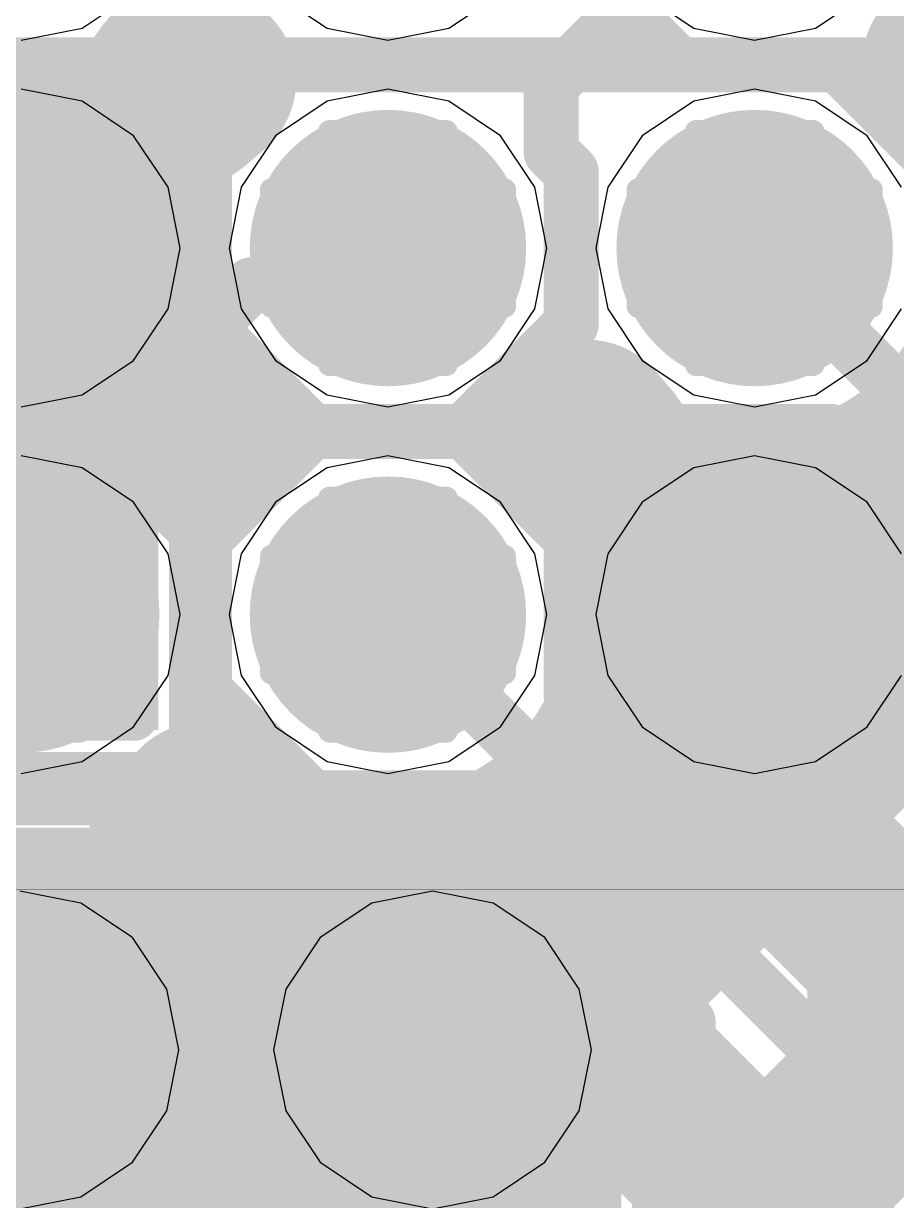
# Model space of a CAD drawing. Header units: millimetres. Extents: x 13 to 259, y -2 to 326.
# Drawn here: x 114.208 to 116.112, y 96.322 to 98.89 of the extents above; entities that cross this region are included whole.
import ezdxf

# ---------------------------------------------------------------- set-up
doc = ezdxf.new("R2010")
doc.units = ezdxf.units.MM
for name, color, linetype in [('BottomLayer', 5, 'Continuous'), ('BottomPaste', 16, 'Continuous'), ('BottomSolder', 6, 'Continuous'), ('ConnectLayer', 7, 'Continuous'), ('DrillDrawing', 1, 'Continuous'), ('Mechanical14', 56, 'Continuous'), ('Mechanical16', 56, 'Continuous'), ('MidLayer1', 16, 'Continuous'), ('MidLayer2', 76, 'Continuous'), ('MidLayer3', 90, 'Continuous'), ('MidLayer4', 156, 'Continuous'), ('MidLayer5', 130, 'Continuous'), ('MidLayer6', 216, 'Continuous'), ('MultiLayer', 9, 'Continuous'), ('TopLayer', 1, 'Continuous'), ('TopOverlay', 2, 'Continuous'), ('TopPaste', 8, 'Continuous'), ('TopSolder', 216, 'Continuous')]:
    doc.layers.add(name, color=color, linetype=linetype)

# ---------------------------------------------------------------- blocks, each defined once
blk = doc.blocks.new('CAPC0603X33N_B_8')
at = {"layer": 'BottomLayer'}
for points in [[(-0.575, -0.2), (-0.125, -0.2), (-0.575, 0.2), (-0.125, 0.2)], [(0.125, -0.2), (0.575, -0.2), (0.125, 0.2), (0.575, 0.2)]]:
    blk.add_solid(points, dxfattribs=at)
at = {"layer": 'BottomPaste'}
for points in [[(-0.575, -0.2), (-0.125, -0.2), (-0.575, 0.2), (-0.125, 0.2)], [(0.125, -0.2), (0.575, -0.2), (0.125, 0.2), (0.575, 0.2)]]:
    blk.add_solid(points, dxfattribs=at)
at = {"layer": 'BottomSolder'}
for points in [[(-0.6766, -0.3016), (-0.0234, -0.3016), (-0.6766, 0.3016), (-0.0234, 0.3016)], [(0.0234, -0.3016), (0.6766, -0.3016), (0.0234, 0.3016), (0.6766, 0.3016)]]:
    blk.add_solid(points, dxfattribs=at)
at = {"layer": 'Mechanical14', "const_width": 0.1}
for points in [[(-0.65, -0.25), (-0.65, 0.25)], [(0.65, 0.25), (-0.65, 0.25)], [(0.65, -0.25), (0.65, 0.25)], [(0.65, -0.25), (-0.65, -0.25)]]:
    blk.add_lwpolyline(points, dxfattribs=at)
at = {"layer": 'Mechanical14', "const_width": 0.05}
for points in [[(-0.675, 0.25, 1), (-0.625, 0.25, 1)], [(-0.675, 0.25, 1), (-0.625, 0.25, 1)], [(0.625, 0.25, 1), (0.675, 0.25, 1)], [(0.625, 0.25, 1), (0.675, 0.25, 1)], [(-0.675, -0.25, 1), (-0.625, -0.25, 1)], [(-0.675, -0.25, 1), (-0.625, -0.25, 1)], [(0.625, -0.25, 1), (0.675, -0.25, 1)], [(0.625, -0.25, 1), (0.675, -0.25, 1)]]:
    blk.add_lwpolyline(points, format="xyb", close=True, dxfattribs=at)
at = {"layer": 'Mechanical16', "const_width": 0.05}
for points in [[(-0.75, -0.35), (-0.75, 0.35)], [(0.75, 0.35), (-0.75, 0.35)], [(0.75, -0.35), (0.75, 0.35)], [(0, -0.3), (0, 0.3)], [(0.3, 0), (-0.3, 0)], [(0.75, -0.35), (-0.75, -0.35)]]:
    blk.add_lwpolyline(points, dxfattribs=at)
at = {"layer": 'Mechanical16', "const_width": 0.025}
for points in [[(-0.7625, 0.35, 1), (-0.7375, 0.35, 1)], [(-0.7625, 0.35, 1), (-0.7375, 0.35, 1)], [(0.7375, 0.35, 1), (0.7625, 0.35, 1)], [(0.7375, 0.35, 1), (0.7625, 0.35, 1)], [(-0.0125, 0.3, 1), (0.0125, 0.3, 1)], [(-0.3125, 0, 1), (-0.2875, 0, 1)], [(0.2875, 0, 1), (0.3125, 0, 1)], [(-0.0125, -0.3, 1), (0.0125, -0.3, 1)], [(-0.7625, -0.35, 1), (-0.7375, -0.35, 1)], [(-0.7625, -0.35, 1), (-0.7375, -0.35, 1)], [(0.7375, -0.35, 1), (0.7625, -0.35, 1)], [(0.7375, -0.35, 1), (0.7625, -0.35, 1)]]:
    blk.add_lwpolyline(points, format="xyb", close=True, dxfattribs=at)
blk = doc.blocks.new('INDC1608X75N_B_88')
at = {"layer": 'Mechanical16', "const_width": 0.05}
for points in [[(1.5, 0.75), (1.5, -0.75)], [(-1.5, -0.75), (1.5, -0.75)]]:
    blk.add_lwpolyline(points, dxfattribs=at)
at = {"layer": 'Mechanical16', "const_width": 0.025}
blk.add_lwpolyline([(1.4875, -0.75, 1), (1.5125, -0.75, 1)], format="xyb", close=True, dxfattribs=at)
blk.add_lwpolyline([(1.4875, -0.75, 1), (1.5125, -0.75, 1)], format="xyb", close=True, dxfattribs=at)
blk = doc.blocks.new('CAPC1005X55N_B_91')
at = {"layer": 'BottomLayer'}
for points in [[(-0.76, -0.31), (-0.14, -0.31), (-0.76, 0.31), (-0.14, 0.31)], [(0.14, -0.31), (0.76, -0.31), (0.14, 0.31), (0.76, 0.31)]]:
    blk.add_solid(points, dxfattribs=at)
at = {"layer": 'BottomPaste'}
for points in [[(-0.76, -0.31), (-0.14, -0.31), (-0.76, 0.31), (-0.14, 0.31)], [(0.14, -0.31), (0.76, -0.31), (0.14, 0.31), (0.76, 0.31)]]:
    blk.add_solid(points, dxfattribs=at)
at = {"layer": 'BottomSolder'}
for points in [[(-0.8616, -0.4116), (-0.0384, -0.4116), (-0.8616, 0.4116), (-0.0384, 0.4116)], [(0.0384, -0.4116), (0.8616, -0.4116), (0.0384, 0.4116), (0.8616, 0.4116)]]:
    blk.add_solid(points, dxfattribs=at)
at = {"layer": 'Mechanical14', "const_width": 0.1}
for points in [[(0.5251, 0.2749), (-0.5249, 0.2749)], [(-0.5249, 0.2749), (-0.5249, -0.2751)], [(0.5251, 0.2749), (0.5251, -0.2751)], [(0.5251, -0.2751), (-0.5249, -0.2751)]]:
    blk.add_lwpolyline(points, dxfattribs=at)
at = {"layer": 'Mechanical14', "const_width": 0.05}
for points in [[(-0.5499, 0.2749, 1), (-0.5, 0.2749, 1)], [(-0.5499, 0.2749, 1), (-0.5, 0.2749, 1)], [(0.5001, 0.2749, 1), (0.55, 0.2749, 1)], [(0.5001, 0.2749, 1), (0.55, 0.2749, 1)], [(-0.5499, -0.2751, 1), (-0.5, -0.2751, 1)], [(-0.5499, -0.2751, 1), (-0.5, -0.2751, 1)], [(0.5001, -0.2751, 1), (0.55, -0.2751, 1)], [(0.5001, -0.2751, 1), (0.55, -0.2751, 1)]]:
    blk.add_lwpolyline(points, format="xyb", close=True, dxfattribs=at)
at = {"layer": 'Mechanical16', "const_width": 0.05}
for points in [[(0, 0.5), (0, -0.5)], [(0.91, 0.46), (-0.91, 0.46)], [(-0.91, 0.46), (-0.91, -0.46)], [(0.91, 0.46), (0.91, -0.46)], [(0.5, 0), (-0.5, 0)], [(0.91, -0.46), (-0.91, -0.46)]]:
    blk.add_lwpolyline(points, dxfattribs=at)
at = {"layer": 'Mechanical16', "const_width": 0.025}
for points in [[(-0.0125, 0.5, 1), (0.0125, 0.5, 1)], [(-0.9225, 0.46, 1), (-0.8975, 0.46, 1)], [(-0.9225, 0.46, 1), (-0.8975, 0.46, 1)], [(0.8975, 0.46, 1), (0.9225, 0.46, 1)], [(0.8975, 0.46, 1), (0.9225, 0.46, 1)], [(-0.5125, 0, 1), (-0.4875, 0, 1)], [(0.4875, 0, 1), (0.5125, 0, 1)], [(-0.9225, -0.46, 1), (-0.8975, -0.46, 1)], [(-0.9225, -0.46, 1), (-0.8975, -0.46, 1)], [(0.8975, -0.46, 1), (0.9225, -0.46, 1)], [(0.8975, -0.46, 1), (0.9225, -0.46, 1)], [(-0.0125, -0.5, 1), (0.0125, -0.5, 1)]]:
    blk.add_lwpolyline(points, format="xyb", close=True, dxfattribs=at)
blk = doc.blocks.new('BGA144C80P12X12_1000X1000X170_150')
at = {"layer": 'Mechanical14', "const_width": 0.1}
blk.add_lwpolyline([(5, -5), (5, 5)], dxfattribs=at)
at = {"layer": 'TopLayer', "const_width": 0.2}
for points in [[(3.5, 2, 1), (3.7, 2, 1)], [(4.3, 2, 1), (4.5, 2, 1)], [(3.5, 1.2, 1), (3.7, 1.2, 1)], [(4.3, 1.2, 1), (4.5, 1.2, 1)], [(3.5, 0.4, 1), (3.7, 0.4, 1)], [(4.3, 0.4, 1), (4.5, 0.4, 1)]]:
    blk.add_lwpolyline(points, format="xyb", close=True, dxfattribs=at)
at = {"layer": 'TopOverlay'}
for const_width in [0.2, 0.001]:
    blk.add_lwpolyline([(5, -5), (5, 5)], dxfattribs=dict(at, const_width=const_width))
at = {"layer": 'TopPaste', "const_width": 0.2}
for points in [[(3.5, 2, 1), (3.7, 2, 1)], [(4.3, 2, 1), (4.5, 2, 1)], [(3.5, 1.2, 1), (3.7, 1.2, 1)], [(4.3, 1.2, 1), (4.5, 1.2, 1)], [(3.5, 0.4, 1), (3.7, 0.4, 1)], [(4.3, 0.4, 1), (4.5, 0.4, 1)]]:
    blk.add_lwpolyline(points, format="xyb", close=True, dxfattribs=at)
at = {"layer": 'TopSolder', "const_width": 0.3016}
for points in [[(3.4492, 2, 1), (3.7508, 2, 1)], [(4.2492, 2, 1), (4.5508, 2, 1)], [(3.4492, 1.2, 1), (3.7508, 1.2, 1)], [(4.2492, 1.2, 1), (4.5508, 1.2, 1)], [(3.4492, 0.4, 1), (3.7508, 0.4, 1)], [(4.2492, 0.4, 1), (4.5508, 0.4, 1)]]:
    blk.add_lwpolyline(points, format="xyb", close=True, dxfattribs=at)

msp = doc.modelspace()

# ---------------------------------------------------------------- linework, layer by layer
at = {"layer": 'BottomLayer', "const_width": 0.25}
for points in [[(114.0778, 98.4, 1), (114.3278, 98.4, 1)], [(114.8778, 98.4, 1), (115.1278, 98.4, 1)], [(115.6778, 98.4, 1), (115.9278, 98.4, 1)], [(114.0778, 97.6, 1), (114.3278, 97.6, 1)], [(114.8778, 97.6, 1), (115.1278, 97.6, 1)], [(115.6778, 97.6, 1), (115.9278, 97.6, 1)], [(114.075, 96.65, 1), (114.325, 96.65, 1)], [(114.975, 96.65, 1), (115.225, 96.65, 1)]]:
    msp.add_lwpolyline(points, format="xyb", close=True, dxfattribs=at)
at = {"layer": 'ConnectLayer'}
for p, q in [((114.3355, 98.8797), (114.448, 98.9549)), ((114.3355, 98.8797), (114.448, 98.9549)), ((114.7577, 98.9549), (114.8702, 98.8797)), ((114.7577, 98.9549), (114.8702, 98.8797)), ((115.1355, 98.8797), (115.248, 98.9549)), ((115.1355, 98.8797), (115.248, 98.9549)), ((115.5577, 98.9549), (115.6702, 98.8797)), ((115.5577, 98.9549), (115.6702, 98.8797)), ((115.9355, 98.8797), (116.048, 98.9549)), ((115.9355, 98.8797), (116.048, 98.9549)), ((114.2028, 98.8534), (114.3355, 98.8797)), ((114.2028, 98.8534), (114.3355, 98.8797)), ((114.8702, 98.8797), (115.0028, 98.8534)), ((114.8702, 98.8797), (115.0028, 98.8534)), ((115.0028, 98.8534), (115.1355, 98.8797)), ((115.0028, 98.8534), (115.1355, 98.8797)), ((115.6702, 98.8797), (115.8028, 98.8534)), ((115.6702, 98.8797), (115.8028, 98.8534)), ((115.8028, 98.8534), (115.9355, 98.8797)), ((115.8028, 98.8534), (115.9355, 98.8797)), ((114.3355, 98.7203), (114.2028, 98.7467)), ((115.0028, 98.7467), (114.8702, 98.7203)), ((115.0028, 98.7467), (114.8702, 98.7203)), ((115.1355, 98.7203), (115.0028, 98.7467)), ((115.1355, 98.7203), (115.0028, 98.7467)), ((115.8028, 98.7467), (115.6702, 98.7203)), ((115.8028, 98.7467), (115.6702, 98.7203)), ((115.9355, 98.7203), (115.8028, 98.7467)), ((115.9355, 98.7203), (115.8028, 98.7467)), ((114.448, 98.6451), (114.3355, 98.7203)), ((114.8702, 98.7203), (114.7577, 98.6451)), ((114.8702, 98.7203), (114.7577, 98.6451)), ((115.248, 98.6451), (115.1355, 98.7203)), ((115.248, 98.6451), (115.1355, 98.7203)), ((115.6702, 98.7203), (115.5577, 98.6451)), ((115.6702, 98.7203), (115.5577, 98.6451)), ((116.048, 98.6451), (115.9355, 98.7203)), ((116.048, 98.6451), (115.9355, 98.7203)), ((114.5231, 98.5327), (114.448, 98.6451)), ((114.7577, 98.6451), (114.6826, 98.5327)), ((114.7577, 98.6451), (114.6826, 98.5327)), ((115.3231, 98.5327), (115.248, 98.6451)), ((115.3231, 98.5327), (115.248, 98.6451)), ((115.5577, 98.6451), (115.4826, 98.5327)), ((115.5577, 98.6451), (115.4826, 98.5327)), ((116.1231, 98.5327), (116.048, 98.6451)), ((116.1231, 98.5327), (116.048, 98.6451)), ((114.5495, 98.4), (114.5231, 98.5327)), ((114.6826, 98.5327), (114.6562, 98.4)), ((114.6826, 98.5327), (114.6562, 98.4)), ((115.3495, 98.4), (115.3231, 98.5327)), ((115.3495, 98.4), (115.3231, 98.5327)), ((115.4826, 98.5327), (115.4562, 98.4)), ((115.4826, 98.5327), (115.4562, 98.4)), ((114.5231, 98.2673), (114.5495, 98.4)), ((114.6562, 98.4), (114.6826, 98.2673)), ((114.6562, 98.4), (114.6826, 98.2673)), ((115.3231, 98.2673), (115.3495, 98.4)), ((115.3231, 98.2673), (115.3495, 98.4)), ((115.4562, 98.4), (115.4826, 98.2673)), ((115.4562, 98.4), (115.4826, 98.2673)), ((114.448, 98.1549), (114.5231, 98.2673)), ((114.6826, 98.2673), (114.7577, 98.1549)), ((114.6826, 98.2673), (114.7577, 98.1549)), ((115.248, 98.1549), (115.3231, 98.2673)), ((115.248, 98.1549), (115.3231, 98.2673)), ((115.4826, 98.2673), (115.5577, 98.1549)), ((115.4826, 98.2673), (115.5577, 98.1549)), ((116.048, 98.1549), (116.1231, 98.2673)), ((116.048, 98.1549), (116.1231, 98.2673)), ((114.3355, 98.0797), (114.448, 98.1549)), ((114.7577, 98.1549), (114.8702, 98.0797)), ((114.7577, 98.1549), (114.8702, 98.0797)), ((115.1355, 98.0797), (115.248, 98.1549)), ((115.1355, 98.0797), (115.248, 98.1549)), ((115.5577, 98.1549), (115.6702, 98.0797)), ((115.5577, 98.1549), (115.6702, 98.0797)), ((115.9355, 98.0797), (116.048, 98.1549)), ((115.9355, 98.0797), (116.048, 98.1549)), ((114.2028, 98.0534), (114.3355, 98.0797)), ((114.8702, 98.0797), (115.0028, 98.0534)), ((114.8702, 98.0797), (115.0028, 98.0534)), ((115.0028, 98.0534), (115.1355, 98.0797)), ((115.0028, 98.0534), (115.1355, 98.0797)), ((115.6702, 98.0797), (115.8028, 98.0534)), ((115.6702, 98.0797), (115.8028, 98.0534)), ((115.8028, 98.0534), (115.9355, 98.0797)), ((115.8028, 98.0534), (115.9355, 98.0797)), ((114.3355, 97.9203), (114.2028, 97.9467)), ((115.0028, 97.9467), (114.8702, 97.9203)), ((115.0028, 97.9467), (114.8702, 97.9203)), ((115.1355, 97.9203), (115.0028, 97.9467)), ((115.1355, 97.9203), (115.0028, 97.9467)), ((115.8028, 97.9467), (115.6702, 97.9203)), ((115.9355, 97.9203), (115.8028, 97.9467)), ((114.448, 97.8451), (114.3355, 97.9203)), ((114.8702, 97.9203), (114.7577, 97.8451)), ((114.8702, 97.9203), (114.7577, 97.8451)), ((115.248, 97.8451), (115.1355, 97.9203)), ((115.248, 97.8451), (115.1355, 97.9203)), ((115.6702, 97.9203), (115.5577, 97.8451)), ((116.048, 97.8451), (115.9355, 97.9203)), ((114.5231, 97.7327), (114.448, 97.8451)), ((114.7577, 97.8451), (114.6826, 97.7327)), ((114.7577, 97.8451), (114.6826, 97.7327)), ((115.3231, 97.7327), (115.248, 97.8451)), ((115.3231, 97.7327), (115.248, 97.8451)), ((115.5577, 97.8451), (115.4826, 97.7327)), ((116.1231, 97.7327), (116.048, 97.8451)), ((114.5495, 97.6), (114.5231, 97.7327)), ((114.6826, 97.7327), (114.6562, 97.6)), ((114.6826, 97.7327), (114.6562, 97.6)), ((115.3495, 97.6), (115.3231, 97.7327)), ((115.3495, 97.6), (115.3231, 97.7327)), ((115.4826, 97.7327), (115.4562, 97.6)), ((114.5231, 97.4674), (114.5495, 97.6)), ((114.6562, 97.6), (114.6826, 97.4674)), ((114.6562, 97.6), (114.6826, 97.4674)), ((115.3231, 97.4674), (115.3495, 97.6)), ((115.3231, 97.4674), (115.3495, 97.6)), ((115.4562, 97.6), (115.4826, 97.4674)), ((114.448, 97.3549), (114.5231, 97.4674)), ((114.6826, 97.4674), (114.7577, 97.3549)), ((114.6826, 97.4674), (114.7577, 97.3549)), ((115.248, 97.3549), (115.3231, 97.4674)), ((115.248, 97.3549), (115.3231, 97.4674)), ((115.4826, 97.4674), (115.5577, 97.3549)), ((116.048, 97.3549), (116.1231, 97.4674)), ((114.3355, 97.2797), (114.448, 97.3549)), ((114.7577, 97.3549), (114.8702, 97.2797)), ((114.7577, 97.3549), (114.8702, 97.2797)), ((115.1355, 97.2797), (115.248, 97.3549)), ((115.1355, 97.2797), (115.248, 97.3549)), ((115.5577, 97.3549), (115.6702, 97.2797)), ((115.9355, 97.2797), (116.048, 97.3549)), ((114.2028, 97.2534), (114.3355, 97.2797)), ((114.8702, 97.2797), (115.0028, 97.2534)), ((114.8702, 97.2797), (115.0028, 97.2534)), ((115.0028, 97.2534), (115.1355, 97.2797)), ((115.0028, 97.2534), (115.1355, 97.2797)), ((115.6702, 97.2797), (115.8028, 97.2534)), ((115.8028, 97.2534), (115.9355, 97.2797)), ((114.3327, 96.9703), (114.2, 96.9967)), ((115.1, 96.9967), (114.9674, 96.9703)), ((115.2327, 96.9703), (115.1, 96.9967)), ((114.4452, 96.8951), (114.3327, 96.9703)), ((114.9674, 96.9703), (114.8549, 96.8951)), ((115.3452, 96.8951), (115.2327, 96.9703)), ((114.5203, 96.7827), (114.4452, 96.8951)), ((114.8549, 96.8951), (114.7798, 96.7827)), ((115.4203, 96.7827), (115.3452, 96.8951)), ((114.5467, 96.65), (114.5203, 96.7827)), ((114.7798, 96.7827), (114.7534, 96.65)), ((115.4467, 96.65), (115.4203, 96.7827)), ((114.5203, 96.5173), (114.5467, 96.65)), ((114.7534, 96.65), (114.7798, 96.5173)), ((115.4203, 96.5173), (115.4467, 96.65)), ((114.4452, 96.4049), (114.5203, 96.5173)), ((114.7798, 96.5173), (114.8549, 96.4049)), ((115.3452, 96.4049), (115.4203, 96.5173)), ((114.3327, 96.3297), (114.4452, 96.4049)), ((114.8549, 96.4049), (114.9674, 96.3297)), ((115.2327, 96.3297), (115.3452, 96.4049)), ((114.2, 96.3034), (114.3327, 96.3297)), ((114.9674, 96.3297), (115.1, 96.3034)), ((115.1, 96.3034), (115.2327, 96.3297))]:
    msp.add_line(p, q, dxfattribs=at)
at = {"layer": 'ConnectLayer', "const_width": 0.4}
for points in [[(116.3928, 99.2, -0.188433), (116.2365, 98.8)], [(116.3928, 99.2, -0.188433), (116.2365, 98.8)], [(114.4843, 98.6815, -0.061998), (114.5691, 98.8)], [(114.4843, 98.6815, -0.061998), (114.5691, 98.8)], [(116.2365, 98.8, -0.188433), (116.3928, 98.4)], [(116.2365, 98.8, -0.188433), (116.3928, 98.4)], [(114.6028, 98.7663, -0.061998), (114.4843, 98.6815)], [(114.6028, 98.7663, -0.061998), (114.4843, 98.6815)], [(114.4843, 98.6815, -0.253913), (113.9214, 98.6815)], [(114.4843, 98.6815, -0.253913), (113.9214, 98.6815)], [(114.4843, 98.1185, -0.253913), (114.4843, 98.6815)], [(114.4843, 98.1185, -0.253913), (114.4843, 98.6815)], [(116.3928, 98.4, -0.568622), (115.5214, 97.8815)], [(116.3928, 98.4, -0.568622), (115.5214, 97.8815)], [(113.9214, 98.1185, -0.253909), (114.4843, 98.1185)], [(113.9214, 98.1185, -0.253909), (114.4843, 98.1185)], [(114.5691, 98, -0.062), (114.4843, 98.1185)], [(114.4843, 98.1185, -0.062), (114.6028, 98.0337)], [(114.5691, 98, -0.062), (114.4843, 98.1185)], [(114.4843, 98.1185, -0.062), (114.6028, 98.0337)], [(115.4365, 98, -0.062), (115.5214, 97.8815)], [(115.4365, 98, -0.062), (115.5214, 97.8815)], [(115.5214, 97.8815, -0.062), (115.4028, 97.9663)], [(115.5214, 97.8815, -0.062), (115.4028, 97.9663)], [(115.5214, 97.8815, -0.124972), (115.5928, 97.6)], [(115.5214, 97.8815, -0.124972), (115.5928, 97.6)], [(115.5928, 97.6, -0.653666), (114.6028, 97.1663)], [(115.5928, 97.6, -0.653666), (114.6028, 97.1663)], [(115.5906, 97.5481, -0.067694), (115.6764, 97.4829)], [(115.5906, 97.5481, -0.06814), (115.6769, 97.4824)], [(114.5514, 97.124, -0.237543), (114.79, 96.65)], [(114.5514, 97.124, -0.237543), (114.79, 96.65)], [(114.7707, 96.8, -0.064356), (114.79, 96.65)], [(114.79, 96.65, -0.223564), (114.5761, 96.1954)], [(114.79, 96.65, -0.223564), (114.5761, 96.1954)], [(114.049, 96.0797, -0.145133), (113.7625, 96.2542)], [(114.049, 96.0797, -0.145133), (113.7625, 96.2542)], [(114.5761, 96.1954, -0.340281), (115.015, 95.625)], [(114.5761, 96.1954, -0.340281), (115.015, 95.625)]]:
    msp.add_lwpolyline(points, format="xyb", dxfattribs=at)
at = {"layer": 'ConnectLayer', "const_width": 0.2}
for points in [[(114.4691, 98.8, 1), (114.6691, 98.8, 1)], [(114.4691, 98.8, 1), (114.6691, 98.8, 1)], [(116.1365, 98.8, 1), (116.3365, 98.8, 1)], [(116.1365, 98.8, 1), (116.3365, 98.8, 1)], [(116.1365, 98.8, 1), (116.3365, 98.8, 1)], [(116.1365, 98.8, 1), (116.3365, 98.8, 1)], [(114.5028, 98.7663, 1), (114.7028, 98.7663, 1)], [(114.5028, 98.7663, 1), (114.7028, 98.7663, 1)], [(114.3843, 98.6815, 1), (114.5843, 98.6815, 1)], [(114.3843, 98.6815, 1), (114.5843, 98.6815, 1)], [(114.3843, 98.6815, 1), (114.5843, 98.6815, 1)], [(114.3843, 98.6815, 1), (114.5843, 98.6815, 1)], [(114.3843, 98.6815, 1), (114.5843, 98.6815, 1)], [(114.3843, 98.6815, 1), (114.5843, 98.6815, 1)], [(114.3843, 98.6815, 1), (114.5843, 98.6815, 1)], [(114.3843, 98.6815, 1), (114.5843, 98.6815, 1)], [(114.2513, 98.629, 1), (114.4513, 98.629, 1)], [(114.2513, 98.629, 1), (114.4513, 98.629, 1)], [(114.3318, 98.5484, 1), (114.5318, 98.5484, 1)], [(114.3318, 98.5484, 1), (114.5318, 98.5484, 1)], [(113.9372, 98.4, 1), (114.1372, 98.4, 1)], [(113.9372, 98.4, 1), (114.1372, 98.4, 1)], [(114.3128, 98.4, 1), (114.5128, 98.4, 1)], [(114.3128, 98.4, 1), (114.5128, 98.4, 1)], [(114.3215, 98.2995, 1), (114.5215, 98.2995, 1)], [(114.3215, 98.2995, 1), (114.5215, 98.2995, 1)], [(114.2034, 98.1814, 1), (114.4034, 98.1814, 1)], [(114.2034, 98.1814, 1), (114.4034, 98.1814, 1)], [(114.3843, 98.1185, 1), (114.5843, 98.1185, 1)], [(114.3843, 98.1185, 1), (114.5843, 98.1185, 1)], [(114.3843, 98.1185, 1), (114.5843, 98.1185, 1)], [(114.3843, 98.1185, 1), (114.5843, 98.1185, 1)], [(114.3843, 98.1185, 1), (114.5843, 98.1185, 1)], [(114.3843, 98.1185, 1), (114.5843, 98.1185, 1)], [(114.3843, 98.1185, 1), (114.5843, 98.1185, 1)], [(114.3843, 98.1185, 1), (114.5843, 98.1185, 1)], [(114.5028, 98.0337, 1), (114.7028, 98.0337, 1)], [(114.5028, 98.0337, 1), (114.7028, 98.0337, 1)], [(114.4691, 98, 1), (114.6691, 98, 1)], [(114.4691, 98, 1), (114.6691, 98, 1)], [(115.3365, 98, 1), (115.5365, 98, 1)], [(115.3365, 98, 1), (115.5365, 98, 1)], [(115.3028, 97.9663, 1), (115.5028, 97.9663, 1)], [(115.3028, 97.9663, 1), (115.5028, 97.9663, 1)], [(115.4214, 97.8815, 1), (115.6214, 97.8815, 1)], [(115.4214, 97.8815, 1), (115.6214, 97.8815, 1)], [(115.4214, 97.8815, 1), (115.6214, 97.8815, 1)], [(115.4214, 97.8815, 1), (115.6214, 97.8815, 1)], [(115.4214, 97.8815, 1), (115.6214, 97.8815, 1)], [(115.4214, 97.8815, 1), (115.6214, 97.8815, 1)], [(115.4214, 97.8815, 1), (115.6214, 97.8815, 1)], [(115.4214, 97.8815, 1), (115.6214, 97.8815, 1)], [(115.8887, 97.8401, 1), (116.0887, 97.8401, 1)], [(115.8887, 97.8401, 1), (116.0887, 97.8401, 1)], [(115.5494, 97.8303, 1), (115.7494, 97.8303, 1)], [(115.5494, 97.8303, 1), (115.7494, 97.8303, 1)], [(115.4725, 97.7535, 1), (115.6725, 97.7535, 1)], [(115.4725, 97.7535, 1), (115.6725, 97.7535, 1)], [(115.4928, 97.6, 1), (115.6928, 97.6, 1)], [(115.4928, 97.6, 1), (115.6928, 97.6, 1)], [(115.4928, 97.6, 1), (115.6928, 97.6, 1)], [(115.4928, 97.6, 1), (115.6928, 97.6, 1)], [(115.4928, 97.6, 1), (115.6928, 97.6, 1)], [(115.7028, 97.6, 1), (115.9028, 97.6, 1)], [(115.7028, 97.6, 1), (115.9028, 97.6, 1)], [(115.4906, 97.5481, 1), (115.6906, 97.5481, 1)], [(115.4906, 97.5481, 1), (115.6906, 97.5481, 1)], [(115.5764, 97.4829, 1), (115.7764, 97.4829, 1)], [(115.5769, 97.4824, 1), (115.7769, 97.4824, 1)], [(115.5769, 97.4824, 1), (115.7769, 97.4824, 1)], [(115.4636, 97.4166, 1), (115.6636, 97.4166, 1)], [(115.4636, 97.4166, 1), (115.6636, 97.4166, 1)], [(115.7028, 97.3872, 1), (115.9028, 97.3872, 1)], [(115.7041, 97.3551, 1), (115.9041, 97.3551, 1)], [(114.5028, 97.1663, 1), (114.7028, 97.1663, 1)], [(114.5028, 97.1663, 1), (114.7028, 97.1663, 1)], [(114.4514, 97.124, 1), (114.6514, 97.124, 1)], [(114.4514, 97.124, 1), (114.6514, 97.124, 1)], [(114.7494, 97.0303, 1), (114.9494, 97.0303, 1)], [(114.7494, 97.0303, 1), (114.9494, 97.0303, 1)], [(115.0116, 97.0201, 1), (115.2116, 97.0201, 1)], [(115.0116, 97.0201, 1), (115.2116, 97.0201, 1)], [(114.6295, 96.9104, 1), (114.8295, 96.9104, 1)], [(114.6295, 96.9104, 1), (114.8295, 96.9104, 1)], [(114.6707, 96.8, 1), (114.8707, 96.8, 1)], [(114.6707, 96.8, 1), (114.8707, 96.8, 1)], [(115.1278, 96.8, 1), (115.3278, 96.8, 1)], [(115.1278, 96.8, 1), (115.3278, 96.8, 1)], [(115.2477, 96.6801, 1), (115.4477, 96.6801, 1)], [(114.69, 96.65, 1), (114.89, 96.65, 1)], [(114.69, 96.65, 1), (114.89, 96.65, 1)], [(114.69, 96.65, 1), (114.89, 96.65, 1)], [(114.69, 96.65, 1), (114.89, 96.65, 1)], [(114.69, 96.65, 1), (114.89, 96.65, 1)], [(114.6879, 96.6, 1), (114.8879, 96.6, 1)], [(115.1676, 96.6, 1), (115.3676, 96.6, 1)], [(115.3279, 96.6, 1), (115.5279, 96.6, 1)], [(115.3279, 96.6, 1), (115.5279, 96.6, 1)], [(114.6732, 96.51, 1), (114.8732, 96.51, 1)], [(114.6732, 96.51, 1), (114.8732, 96.51, 1)], [(114.4761, 96.1954, 1), (114.6761, 96.1954, 1)], [(114.4761, 96.1954, 1), (114.6761, 96.1954, 1)], [(114.4761, 96.1954, 1), (114.6761, 96.1954, 1)], [(114.4761, 96.1954, 1), (114.6761, 96.1954, 1)]]:
    msp.add_lwpolyline(points, format="xyb", close=True, dxfattribs=at)
at = {"layer": 'ConnectLayer', "const_width": 0.4}
for points in [[(114.3513, 98.629), (114.4318, 98.5484)], [(114.3513, 98.629), (114.4318, 98.5484)], [(114.0372, 98.4), (114.4128, 98.4)], [(114.0372, 98.4), (114.4128, 98.4)], [(114.3034, 98.1814), (114.4215, 98.2995)], [(114.3034, 98.1814), (114.4215, 98.2995)], [(114.7707, 96.1031), (116.8532, 98.1856)], [(114.7707, 96.1031), (116.8532, 98.1856)], [(115.9887, 97.8401), (124.9994, 88.8294)], [(115.9887, 97.8401), (124.9994, 88.8294)], [(114.9972, 95.4811), (117.3306, 97.8145)], [(114.9972, 95.4811), (117.3306, 97.8145)], [(115.5725, 97.7535), (115.6494, 97.8303)], [(115.5725, 97.7535), (115.6494, 97.8303)], [(115.5928, 97.6), (115.8028, 97.6)], [(115.8028, 97.3872), (115.8028, 97.6)], [(115.6769, 97.4824), (115.8041, 97.3551)], [(115.5636, 97.4166), (117.1153, 95.8649)], [(115.5636, 97.4166), (117.1153, 95.8649)], [(114.7295, 96.9104), (114.8494, 97.0303)], [(114.7295, 96.9104), (114.8494, 97.0303)], [(115.1116, 97.0201), (116.5959, 95.5359)], [(115.1116, 97.0201), (116.5959, 95.5359)], [(114.7707, 96.8), (115.2278, 96.8)], [(115.2278, 96.8), (115.4279, 96.6)], [(115.2676, 96.6), (115.3477, 96.6801)], [(114.7879, 96.6), (115.4279, 96.6)], [(114.7732, 96.51), (135.1583, 76.1249)], [(114.7732, 96.51), (135.1583, 76.1249)]]:
    msp.add_lwpolyline(points, dxfattribs=at)
at = {"layer": 'DrillDrawing', "const_width": 0.0508}
for points in [[(114.0758, 98.654), (114.3298, 98.654)], [(114.3298, 98.527), (114.3298, 98.654)], [(114.8758, 98.527), (114.8758, 98.654)], [(114.8758, 98.654), (115.1298, 98.654)], [(115.1298, 98.527), (115.1298, 98.654)], [(115.6758, 98.527), (115.6758, 98.654)], [(115.6758, 98.654), (115.9298, 98.654)], [(115.9298, 98.527), (115.9298, 98.654)], [(114.3298, 98.527), (114.4568, 98.527)], [(114.4568, 98.273), (114.4568, 98.527)], [(114.7488, 98.273), (114.7488, 98.527)], [(114.7488, 98.527), (114.8758, 98.527)], [(115.1298, 98.527), (115.2568, 98.527)], [(115.2568, 98.273), (115.2568, 98.527)], [(115.5488, 98.273), (115.5488, 98.527)], [(115.5488, 98.527), (115.6758, 98.527)], [(115.9298, 98.527), (116.0568, 98.527)], [(116.0568, 98.273), (116.0568, 98.527)], [(114.3298, 98.273), (114.4568, 98.273)], [(114.3298, 98.146), (114.3298, 98.273)], [(114.7488, 98.273), (114.8758, 98.273)], [(114.8758, 98.146), (114.8758, 98.273)], [(115.1298, 98.273), (115.2568, 98.273)], [(115.1298, 98.146), (115.1298, 98.273)], [(115.5488, 98.273), (115.6758, 98.273)], [(115.6758, 98.146), (115.6758, 98.273)], [(115.9298, 98.273), (116.0568, 98.273)], [(115.9298, 98.146), (115.9298, 98.273)], [(114.0758, 98.146), (114.3298, 98.146)], [(114.8758, 98.146), (115.1298, 98.146)], [(115.6758, 98.146), (115.9298, 98.146)], [(114.0758, 97.854), (114.3298, 97.854)], [(114.3298, 97.727), (114.3298, 97.854)], [(114.8758, 97.727), (114.8758, 97.854)], [(114.8758, 97.854), (115.1298, 97.854)], [(115.1298, 97.727), (115.1298, 97.854)], [(115.6758, 97.727), (115.6758, 97.854)], [(115.6758, 97.854), (115.9298, 97.854)], [(115.9298, 97.727), (115.9298, 97.854)], [(114.3298, 97.727), (114.4568, 97.727)], [(114.4568, 97.473), (114.4568, 97.727)], [(114.7488, 97.473), (114.7488, 97.727)], [(114.7488, 97.727), (114.8758, 97.727)], [(115.1298, 97.727), (115.2568, 97.727)], [(115.2568, 97.473), (115.2568, 97.727)], [(115.5488, 97.473), (115.5488, 97.727)], [(115.5488, 97.727), (115.6758, 97.727)], [(115.9298, 97.727), (116.0568, 97.727)], [(116.0568, 97.473), (116.0568, 97.727)], [(114.3298, 97.473), (114.4568, 97.473)], [(114.3298, 97.346), (114.3298, 97.473)], [(114.7488, 97.473), (114.8758, 97.473)], [(114.8758, 97.346), (114.8758, 97.473)], [(115.1298, 97.473), (115.2568, 97.473)], [(115.1298, 97.346), (115.1298, 97.473)], [(115.5488, 97.473), (115.6758, 97.473)], [(115.6758, 97.346), (115.6758, 97.473)], [(115.9298, 97.473), (116.0568, 97.473)], [(115.9298, 97.346), (115.9298, 97.473)], [(114.0758, 97.346), (114.3298, 97.346)], [(114.8758, 97.346), (115.1298, 97.346)], [(115.6758, 97.346), (115.9298, 97.346)], [(114.073, 96.904), (114.327, 96.904)], [(114.327, 96.777), (114.327, 96.904)], [(114.973, 96.777), (114.973, 96.904)], [(114.973, 96.904), (115.227, 96.904)], [(115.227, 96.777), (115.227, 96.904)], [(114.327, 96.777), (114.454, 96.777)], [(114.454, 96.523), (114.454, 96.777)], [(114.846, 96.523), (114.846, 96.777)], [(114.846, 96.777), (114.973, 96.777)], [(115.227, 96.777), (115.354, 96.777)], [(115.354, 96.523), (115.354, 96.777)], [(114.327, 96.523), (114.454, 96.523)], [(114.327, 96.396), (114.327, 96.523)], [(114.846, 96.523), (114.973, 96.523)], [(114.973, 96.396), (114.973, 96.523)], [(115.227, 96.523), (115.354, 96.523)], [(115.227, 96.396), (115.227, 96.523)], [(114.073, 96.396), (114.327, 96.396)], [(114.973, 96.396), (115.227, 96.396)]]:
    msp.add_lwpolyline(points, dxfattribs=at)
at = {"layer": 'DrillDrawing', "const_width": 0.0254}
for points in [[(114.3171, 98.654, 1), (114.3425, 98.654, 1)], [(114.3171, 98.654, 1), (114.3425, 98.654, 1)], [(114.8631, 98.654, 1), (114.8885, 98.654, 1)], [(114.8631, 98.654, 1), (114.8885, 98.654, 1)], [(115.1171, 98.654, 1), (115.1425, 98.654, 1)], [(115.1171, 98.654, 1), (115.1425, 98.654, 1)], [(115.6631, 98.654, 1), (115.6885, 98.654, 1)], [(115.6631, 98.654, 1), (115.6885, 98.654, 1)], [(115.9171, 98.654, 1), (115.9425, 98.654, 1)], [(115.9171, 98.654, 1), (115.9425, 98.654, 1)], [(114.3171, 98.527, 1), (114.3425, 98.527, 1)], [(114.3171, 98.527, 1), (114.3425, 98.527, 1)], [(114.4441, 98.527, 1), (114.4695, 98.527, 1)], [(114.4441, 98.527, 1), (114.4695, 98.527, 1)], [(114.7361, 98.527, 1), (114.7615, 98.527, 1)], [(114.7361, 98.527, 1), (114.7615, 98.527, 1)], [(114.8631, 98.527, 1), (114.8885, 98.527, 1)], [(114.8631, 98.527, 1), (114.8885, 98.527, 1)], [(115.1171, 98.527, 1), (115.1425, 98.527, 1)], [(115.1171, 98.527, 1), (115.1425, 98.527, 1)], [(115.2441, 98.527, 1), (115.2695, 98.527, 1)], [(115.2441, 98.527, 1), (115.2695, 98.527, 1)], [(115.5361, 98.527, 1), (115.5615, 98.527, 1)], [(115.5361, 98.527, 1), (115.5615, 98.527, 1)], [(115.6631, 98.527, 1), (115.6885, 98.527, 1)], [(115.6631, 98.527, 1), (115.6885, 98.527, 1)], [(115.9171, 98.527, 1), (115.9425, 98.527, 1)], [(115.9171, 98.527, 1), (115.9425, 98.527, 1)], [(116.0441, 98.527, 1), (116.0695, 98.527, 1)], [(116.0441, 98.527, 1), (116.0695, 98.527, 1)], [(114.3171, 98.273, 1), (114.3425, 98.273, 1)], [(114.3171, 98.273, 1), (114.3425, 98.273, 1)], [(114.4441, 98.273, 1), (114.4695, 98.273, 1)], [(114.4441, 98.273, 1), (114.4695, 98.273, 1)], [(114.7361, 98.273, 1), (114.7615, 98.273, 1)], [(114.7361, 98.273, 1), (114.7615, 98.273, 1)], [(114.8631, 98.273, 1), (114.8885, 98.273, 1)], [(114.8631, 98.273, 1), (114.8885, 98.273, 1)], [(115.1171, 98.273, 1), (115.1425, 98.273, 1)], [(115.1171, 98.273, 1), (115.1425, 98.273, 1)], [(115.2441, 98.273, 1), (115.2695, 98.273, 1)], [(115.2441, 98.273, 1), (115.2695, 98.273, 1)], [(115.5361, 98.273, 1), (115.5615, 98.273, 1)], [(115.5361, 98.273, 1), (115.5615, 98.273, 1)], [(115.6631, 98.273, 1), (115.6885, 98.273, 1)], [(115.6631, 98.273, 1), (115.6885, 98.273, 1)], [(115.9171, 98.273, 1), (115.9425, 98.273, 1)], [(115.9171, 98.273, 1), (115.9425, 98.273, 1)], [(116.0441, 98.273, 1), (116.0695, 98.273, 1)], [(116.0441, 98.273, 1), (116.0695, 98.273, 1)], [(114.3171, 98.146, 1), (114.3425, 98.146, 1)], [(114.3171, 98.146, 1), (114.3425, 98.146, 1)], [(114.8631, 98.146, 1), (114.8885, 98.146, 1)], [(114.8631, 98.146, 1), (114.8885, 98.146, 1)], [(115.1171, 98.146, 1), (115.1425, 98.146, 1)], [(115.1171, 98.146, 1), (115.1425, 98.146, 1)], [(115.6631, 98.146, 1), (115.6885, 98.146, 1)], [(115.6631, 98.146, 1), (115.6885, 98.146, 1)], [(115.9171, 98.146, 1), (115.9425, 98.146, 1)], [(115.9171, 98.146, 1), (115.9425, 98.146, 1)], [(114.3171, 97.854, 1), (114.3425, 97.854, 1)], [(114.3171, 97.854, 1), (114.3425, 97.854, 1)], [(114.8631, 97.854, 1), (114.8885, 97.854, 1)], [(114.8631, 97.854, 1), (114.8885, 97.854, 1)], [(115.1171, 97.854, 1), (115.1425, 97.854, 1)], [(115.1171, 97.854, 1), (115.1425, 97.854, 1)], [(115.6631, 97.854, 1), (115.6885, 97.854, 1)], [(115.6631, 97.854, 1), (115.6885, 97.854, 1)], [(115.9171, 97.854, 1), (115.9425, 97.854, 1)], [(115.9171, 97.854, 1), (115.9425, 97.854, 1)], [(114.3171, 97.727, 1), (114.3425, 97.727, 1)], [(114.3171, 97.727, 1), (114.3425, 97.727, 1)], [(114.4441, 97.727, 1), (114.4695, 97.727, 1)], [(114.4441, 97.727, 1), (114.4695, 97.727, 1)], [(114.7361, 97.727, 1), (114.7615, 97.727, 1)], [(114.7361, 97.727, 1), (114.7615, 97.727, 1)], [(114.8631, 97.727, 1), (114.8885, 97.727, 1)], [(114.8631, 97.727, 1), (114.8885, 97.727, 1)], [(115.1171, 97.727, 1), (115.1425, 97.727, 1)], [(115.1171, 97.727, 1), (115.1425, 97.727, 1)], [(115.2441, 97.727, 1), (115.2695, 97.727, 1)], [(115.2441, 97.727, 1), (115.2695, 97.727, 1)], [(115.5361, 97.727, 1), (115.5615, 97.727, 1)], [(115.5361, 97.727, 1), (115.5615, 97.727, 1)], [(115.6631, 97.727, 1), (115.6885, 97.727, 1)], [(115.6631, 97.727, 1), (115.6885, 97.727, 1)], [(115.9171, 97.727, 1), (115.9425, 97.727, 1)], [(115.9171, 97.727, 1), (115.9425, 97.727, 1)], [(116.0441, 97.727, 1), (116.0695, 97.727, 1)], [(116.0441, 97.727, 1), (116.0695, 97.727, 1)], [(114.3171, 97.473, 1), (114.3425, 97.473, 1)], [(114.3171, 97.473, 1), (114.3425, 97.473, 1)], [(114.4441, 97.473, 1), (114.4695, 97.473, 1)], [(114.4441, 97.473, 1), (114.4695, 97.473, 1)], [(114.7361, 97.473, 1), (114.7615, 97.473, 1)], [(114.7361, 97.473, 1), (114.7615, 97.473, 1)], [(114.8631, 97.473, 1), (114.8885, 97.473, 1)], [(114.8631, 97.473, 1), (114.8885, 97.473, 1)], [(115.1171, 97.473, 1), (115.1425, 97.473, 1)], [(115.1171, 97.473, 1), (115.1425, 97.473, 1)], [(115.2441, 97.473, 1), (115.2695, 97.473, 1)], [(115.2441, 97.473, 1), (115.2695, 97.473, 1)], [(115.5361, 97.473, 1), (115.5615, 97.473, 1)], [(115.5361, 97.473, 1), (115.5615, 97.473, 1)], [(115.6631, 97.473, 1), (115.6885, 97.473, 1)], [(115.6631, 97.473, 1), (115.6885, 97.473, 1)], [(115.9171, 97.473, 1), (115.9425, 97.473, 1)], [(115.9171, 97.473, 1), (115.9425, 97.473, 1)], [(116.0441, 97.473, 1), (116.0695, 97.473, 1)], [(116.0441, 97.473, 1), (116.0695, 97.473, 1)], [(114.3171, 97.346, 1), (114.3425, 97.346, 1)], [(114.3171, 97.346, 1), (114.3425, 97.346, 1)], [(114.8631, 97.346, 1), (114.8885, 97.346, 1)], [(114.8631, 97.346, 1), (114.8885, 97.346, 1)], [(115.1171, 97.346, 1), (115.1425, 97.346, 1)], [(115.1171, 97.346, 1), (115.1425, 97.346, 1)], [(115.6631, 97.346, 1), (115.6885, 97.346, 1)], [(115.6631, 97.346, 1), (115.6885, 97.346, 1)], [(115.9171, 97.346, 1), (115.9425, 97.346, 1)], [(115.9171, 97.346, 1), (115.9425, 97.346, 1)], [(114.3143, 96.904, 1), (114.3397, 96.904, 1)], [(114.3143, 96.904, 1), (114.3397, 96.904, 1)], [(114.9603, 96.904, 1), (114.9857, 96.904, 1)], [(114.9603, 96.904, 1), (114.9857, 96.904, 1)], [(115.2143, 96.904, 1), (115.2397, 96.904, 1)], [(115.2143, 96.904, 1), (115.2397, 96.904, 1)], [(114.3143, 96.777, 1), (114.3397, 96.777, 1)], [(114.3143, 96.777, 1), (114.3397, 96.777, 1)], [(114.4413, 96.777, 1), (114.4667, 96.777, 1)], [(114.4413, 96.777, 1), (114.4667, 96.777, 1)], [(114.8333, 96.777, 1), (114.8587, 96.777, 1)], [(114.8333, 96.777, 1), (114.8587, 96.777, 1)], [(114.9603, 96.777, 1), (114.9857, 96.777, 1)], [(114.9603, 96.777, 1), (114.9857, 96.777, 1)], [(115.2143, 96.777, 1), (115.2397, 96.777, 1)], [(115.2143, 96.777, 1), (115.2397, 96.777, 1)], [(115.3413, 96.777, 1), (115.3667, 96.777, 1)], [(115.3413, 96.777, 1), (115.3667, 96.777, 1)], [(114.3143, 96.523, 1), (114.3397, 96.523, 1)], [(114.3143, 96.523, 1), (114.3397, 96.523, 1)], [(114.4413, 96.523, 1), (114.4667, 96.523, 1)], [(114.4413, 96.523, 1), (114.4667, 96.523, 1)], [(114.8333, 96.523, 1), (114.8587, 96.523, 1)], [(114.8333, 96.523, 1), (114.8587, 96.523, 1)], [(114.9603, 96.523, 1), (114.9857, 96.523, 1)], [(114.9603, 96.523, 1), (114.9857, 96.523, 1)], [(115.2143, 96.523, 1), (115.2397, 96.523, 1)], [(115.2143, 96.523, 1), (115.2397, 96.523, 1)], [(115.3413, 96.523, 1), (115.3667, 96.523, 1)], [(115.3413, 96.523, 1), (115.3667, 96.523, 1)], [(114.3143, 96.396, 1), (114.3397, 96.396, 1)], [(114.3143, 96.396, 1), (114.3397, 96.396, 1)], [(114.9603, 96.396, 1), (114.9857, 96.396, 1)], [(114.9603, 96.396, 1), (114.9857, 96.396, 1)], [(115.2143, 96.396, 1), (115.2397, 96.396, 1)], [(115.2143, 96.396, 1), (115.2397, 96.396, 1)]]:
    msp.add_lwpolyline(points, format="xyb", close=True, dxfattribs=at)
at = {"layer": 'MidLayer1', "const_width": 0.2}
for points in [[(114.1028, 98.4, 1), (114.3028, 98.4, 1)], [(114.9028, 98.4, 1), (115.1028, 98.4, 1)], [(115.7028, 98.4, 1), (115.9028, 98.4, 1)], [(114.1028, 97.6, 1), (114.3028, 97.6, 1)], [(114.9028, 97.6, 1), (115.1028, 97.6, 1)], [(115.7028, 97.6, 1), (115.9028, 97.6, 1)], [(114.1, 96.65, 1), (114.3, 96.65, 1)], [(115, 96.65, 1), (115.2, 96.65, 1)]]:
    msp.add_lwpolyline(points, format="xyb", close=True, dxfattribs=at)
at = {"layer": 'MidLayer2', "const_width": 0.12}
for points in [[(115.3588, 98.756), (115.8028, 99.2)], [(115.3588, 98.6097), (115.3588, 98.756)], [(115.3588, 98.6097), (115.4028, 98.5657)], [(115.4028, 98.2343), (115.4028, 98.5657)], [(114.9493, 98.3464), (115.0028, 98.4)], [(115.8028, 98.4), (116.2028, 98)], [(114.7925, 98.32), (114.819, 98.3464)], [(114.819, 98.3464), (114.9493, 98.3464)], [(114.3846, 98), (114.7046, 98.32)], [(114.7046, 98.32), (114.7925, 98.32)], [(115.1685, 98), (115.4028, 98.2343)], [(114.0372, 98), (114.3846, 98)], [(114.6028, 97.7657), (114.8372, 98)], [(114.8372, 98), (115.1685, 98)], [(114.6028, 96.5013), (114.6028, 97.7657)], [(115.0028, 97.6), (115.4028, 97.2)], [(115.4028, 97.2), (115.9766, 97.2)], [(115.9766, 97.2), (116.1798, 96.9968)], [(114.6028, 96.5013), (115.6791, 95.425)]]:
    msp.add_lwpolyline(points, dxfattribs=at)
at = {"layer": 'MidLayer2'}
for points, const_width in [([(115.3288, 98.756, 1), (115.3888, 98.756, 1)], 0.06), ([(115.3288, 98.756, 1), (115.3888, 98.756, 1)], 0.06), ([(115.3288, 98.6097, 1), (115.3888, 98.6097, 1)], 0.06), ([(115.3288, 98.6097, 1), (115.3888, 98.6097, 1)], 0.06), ([(115.3728, 98.5657, 1), (115.4328, 98.5657, 1)], 0.06), ([(115.3728, 98.5657, 1), (115.4328, 98.5657, 1)], 0.06), ([(114.1028, 98.4, 1), (114.3028, 98.4, 1)], 0.2), ([(114.9028, 98.4, 1), (115.1028, 98.4, 1)], 0.2), ([(115.7028, 98.4, 1), (115.9028, 98.4, 1)], 0.2), ([(114.9728, 98.4, 1), (115.0328, 98.4, 1)], 0.06), ([(115.7728, 98.4, 1), (115.8328, 98.4, 1)], 0.06), ([(114.789, 98.3464, 1), (114.849, 98.3464, 1)], 0.06), ([(114.789, 98.3464, 1), (114.849, 98.3464, 1)], 0.06), ([(114.9193, 98.3464, 1), (114.9793, 98.3464, 1)], 0.06), ([(114.9193, 98.3464, 1), (114.9793, 98.3464, 1)], 0.06), ([(114.6746, 98.32, 1), (114.7346, 98.32, 1)], 0.06), ([(114.6746, 98.32, 1), (114.7346, 98.32, 1)], 0.06), ([(114.7626, 98.32, 1), (114.8225, 98.32, 1)], 0.06), ([(114.7626, 98.32, 1), (114.8225, 98.32, 1)], 0.06), ([(115.3728, 98.2343, 1), (115.4328, 98.2343, 1)], 0.06), ([(115.3728, 98.2343, 1), (115.4328, 98.2343, 1)], 0.06), ([(114.3546, 98, 1), (114.4146, 98, 1)], 0.06), ([(114.3546, 98, 1), (114.4146, 98, 1)], 0.06), ([(114.8072, 98, 1), (114.8672, 98, 1)], 0.06), ([(114.8072, 98, 1), (114.8672, 98, 1)], 0.06), ([(115.1385, 98, 1), (115.1985, 98, 1)], 0.06), ([(115.1385, 98, 1), (115.1985, 98, 1)], 0.06), ([(114.5728, 97.7657, 1), (114.6328, 97.7657, 1)], 0.06), ([(114.5728, 97.7657, 1), (114.6328, 97.7657, 1)], 0.06), ([(114.1028, 97.6, 1), (114.3028, 97.6, 1)], 0.2), ([(114.9028, 97.6, 1), (115.1028, 97.6, 1)], 0.2), ([(115.7028, 97.6, 1), (115.9028, 97.6, 1)], 0.2), ([(114.9728, 97.6, 1), (115.0328, 97.6, 1)], 0.06), ([(115.3728, 97.2, 1), (115.4328, 97.2, 1)], 0.06), ([(115.3728, 97.2, 1), (115.4328, 97.2, 1)], 0.06), ([(115.9466, 97.2, 1), (116.0066, 97.2, 1)], 0.06), ([(115.9466, 97.2, 1), (116.0066, 97.2, 1)], 0.06), ([(114.1, 96.65, 1), (114.3, 96.65, 1)], 0.2), ([(115, 96.65, 1), (115.2, 96.65, 1)], 0.2), ([(114.5728, 96.5013, 1), (114.6328, 96.5013, 1)], 0.06), ([(114.5728, 96.5013, 1), (114.6328, 96.5013, 1)], 0.06)]:
    msp.add_lwpolyline(points, format="xyb", close=True, dxfattribs=dict(at, const_width=const_width))
at = {"layer": 'MidLayer3', "const_width": 0.12}
for points in [[(114.0372, 98.8), (116.7685, 98.8)], [(113.2372, 98), (115.9685, 98)], [(115.9685, 98), (116.2028, 97.7657)], [(112.4372, 97.2), (115.3935, 97.2)], [(115.3935, 97.2), (116.7435, 95.85)]]:
    msp.add_lwpolyline(points, dxfattribs=at)
at = {"layer": 'MidLayer3'}
for points, const_width in [([(114.1028, 98.4, 1), (114.3028, 98.4, 1)], 0.2), ([(114.9028, 98.4, 1), (115.1028, 98.4, 1)], 0.2), ([(115.7028, 98.4, 1), (115.9028, 98.4, 1)], 0.2), ([(115.9385, 98, 1), (115.9985, 98, 1)], 0.06), ([(115.9385, 98, 1), (115.9985, 98, 1)], 0.06), ([(114.1028, 97.6, 1), (114.3028, 97.6, 1)], 0.2), ([(114.9028, 97.6, 1), (115.1028, 97.6, 1)], 0.2), ([(115.7028, 97.6, 1), (115.9028, 97.6, 1)], 0.2), ([(115.3635, 97.2, 1), (115.4235, 97.2, 1)], 0.06), ([(115.3635, 97.2, 1), (115.4235, 97.2, 1)], 0.06), ([(114.1, 96.65, 1), (114.3, 96.65, 1)], 0.2), ([(115, 96.65, 1), (115.2, 96.65, 1)], 0.2)]:
    msp.add_lwpolyline(points, format="xyb", close=True, dxfattribs=dict(at, const_width=const_width))
at = {"layer": 'MidLayer4', "const_width": 0.12}
for points in [[(115.4029, 99.0343), (115.6372, 98.8)], [(113.0028, 98.8), (114.3685, 98.8)], [(114.3685, 98.8), (114.6028, 98.5657)], [(115.6372, 98.8), (115.9846, 98.8)], [(115.9846, 98.8), (116.2028, 98.5818)], [(114.6028, 98.2343), (114.6028, 98.5657)], [(114.6028, 98.2343), (114.8372, 98)], [(113.8028, 98), (114.3685, 98)], [(114.3685, 98), (114.6028, 97.7657)], [(114.8372, 98), (115.1685, 98)], [(115.1685, 98), (115.4028, 97.7657)], [(114.6028, 97.4343), (114.6028, 97.7657)], [(115.4028, 97.4182), (115.4028, 97.7657)], [(114.6028, 97.4343), (114.8372, 97.2)], [(115.4028, 97.4182), (115.9777, 96.8434)], [(114.8372, 97.2), (115.1685, 97.2)], [(115.1685, 97.2), (115.6577, 96.7108)], [(115.9777, 90.5999), (115.9777, 96.8434)], [(115.6577, 90.4673), (115.6577, 96.7108)]]:
    msp.add_lwpolyline(points, dxfattribs=at)
at = {"layer": 'MidLayer4'}
for points, const_width in [([(114.3385, 98.8, 1), (114.3985, 98.8, 1)], 0.06), ([(114.3385, 98.8, 1), (114.3985, 98.8, 1)], 0.06), ([(115.6072, 98.8, 1), (115.6672, 98.8, 1)], 0.06), ([(115.6072, 98.8, 1), (115.6672, 98.8, 1)], 0.06), ([(115.9546, 98.8, 1), (116.0146, 98.8, 1)], 0.06), ([(115.9546, 98.8, 1), (116.0146, 98.8, 1)], 0.06), ([(114.5728, 98.5657, 1), (114.6328, 98.5657, 1)], 0.06), ([(114.5728, 98.5657, 1), (114.6328, 98.5657, 1)], 0.06), ([(114.1028, 98.4, 1), (114.3028, 98.4, 1)], 0.2), ([(114.9028, 98.4, 1), (115.1028, 98.4, 1)], 0.2), ([(115.7028, 98.4, 1), (115.9028, 98.4, 1)], 0.2), ([(114.5728, 98.2343, 1), (114.6328, 98.2343, 1)], 0.06), ([(114.5728, 98.2343, 1), (114.6328, 98.2343, 1)], 0.06), ([(114.3385, 98, 1), (114.3985, 98, 1)], 0.06), ([(114.3385, 98, 1), (114.3985, 98, 1)], 0.06), ([(114.8072, 98, 1), (114.8672, 98, 1)], 0.06), ([(114.8072, 98, 1), (114.8672, 98, 1)], 0.06), ([(115.1385, 98, 1), (115.1985, 98, 1)], 0.06), ([(115.1385, 98, 1), (115.1985, 98, 1)], 0.06), ([(114.5728, 97.7657, 1), (114.6328, 97.7657, 1)], 0.06), ([(114.5728, 97.7657, 1), (114.6328, 97.7657, 1)], 0.06), ([(115.3728, 97.7657, 1), (115.4328, 97.7657, 1)], 0.06), ([(115.3728, 97.7657, 1), (115.4328, 97.7657, 1)], 0.06), ([(114.1028, 97.6, 1), (114.3028, 97.6, 1)], 0.2), ([(114.9028, 97.6, 1), (115.1028, 97.6, 1)], 0.2), ([(115.7028, 97.6, 1), (115.9028, 97.6, 1)], 0.2), ([(114.5728, 97.4343, 1), (114.6328, 97.4343, 1)], 0.06), ([(114.5728, 97.4343, 1), (114.6328, 97.4343, 1)], 0.06), ([(115.3728, 97.4182, 1), (115.4328, 97.4182, 1)], 0.06), ([(115.3728, 97.4182, 1), (115.4328, 97.4182, 1)], 0.06), ([(114.8072, 97.2, 1), (114.8672, 97.2, 1)], 0.06), ([(114.8072, 97.2, 1), (114.8672, 97.2, 1)], 0.06), ([(115.1385, 97.2, 1), (115.1985, 97.2, 1)], 0.06), ([(115.1385, 97.2, 1), (115.1985, 97.2, 1)], 0.06), ([(115.9477, 96.8434, 1), (116.0077, 96.8434, 1)], 0.06), ([(115.9477, 96.8434, 1), (116.0077, 96.8434, 1)], 0.06), ([(114.1, 96.65, 1), (114.3, 96.65, 1)], 0.2), ([(115, 96.65, 1), (115.2, 96.65, 1)], 0.2), ([(115.6277, 96.7108, 1), (115.6877, 96.7108, 1)], 0.06), ([(115.6277, 96.7108, 1), (115.6877, 96.7108, 1)], 0.06)]:
    msp.add_lwpolyline(points, format="xyb", close=True, dxfattribs=dict(at, const_width=const_width))
at = {"layer": 'MidLayer5', "const_width": 0.2}
for points in [[(114.1028, 98.4, 1), (114.3028, 98.4, 1)], [(114.9028, 98.4, 1), (115.1028, 98.4, 1)], [(115.7028, 98.4, 1), (115.9028, 98.4, 1)], [(114.1028, 97.6, 1), (114.3028, 97.6, 1)], [(114.9028, 97.6, 1), (115.1028, 97.6, 1)], [(115.7028, 97.6, 1), (115.9028, 97.6, 1)], [(114.1, 96.65, 1), (114.3, 96.65, 1)], [(115, 96.65, 1), (115.2, 96.65, 1)]]:
    msp.add_lwpolyline(points, format="xyb", close=True, dxfattribs=at)
at = {"layer": 'MidLayer6', "const_width": 0.2}
for points in [[(114.1028, 98.4, 1), (114.3028, 98.4, 1)], [(114.9028, 98.4, 1), (115.1028, 98.4, 1)], [(115.7028, 98.4, 1), (115.9028, 98.4, 1)], [(114.1028, 97.6, 1), (114.3028, 97.6, 1)], [(114.9028, 97.6, 1), (115.1028, 97.6, 1)], [(115.7028, 97.6, 1), (115.9028, 97.6, 1)], [(114.1, 96.65, 1), (114.3, 96.65, 1)], [(115, 96.65, 1), (115.2, 96.65, 1)]]:
    msp.add_lwpolyline(points, format="xyb", close=True, dxfattribs=at)
at = {"layer": 'MultiLayer', "const_width": 0.25}
for points in [[(114.0778, 98.4, 1), (114.3278, 98.4, 1)], [(114.8778, 98.4, 1), (115.1278, 98.4, 1)], [(115.6778, 98.4, 1), (115.9278, 98.4, 1)], [(114.0778, 97.6, 1), (114.3278, 97.6, 1)], [(114.8778, 97.6, 1), (115.1278, 97.6, 1)], [(115.6778, 97.6, 1), (115.9278, 97.6, 1)], [(114.075, 96.65, 1), (114.325, 96.65, 1)], [(114.975, 96.65, 1), (115.225, 96.65, 1)]]:
    msp.add_lwpolyline(points, format="xyb", close=True, dxfattribs=at)
at = {"layer": 'TopLayer', "const_width": 0.25}
for points in [[(114.0778, 98.4, 1), (114.3278, 98.4, 1)], [(114.8778, 98.4, 1), (115.1278, 98.4, 1)], [(115.6778, 98.4, 1), (115.9278, 98.4, 1)], [(114.0778, 97.6, 1), (114.3278, 97.6, 1)], [(114.8778, 97.6, 1), (115.1278, 97.6, 1)], [(115.6778, 97.6, 1), (115.9278, 97.6, 1)], [(114.075, 96.65, 1), (114.325, 96.65, 1)], [(114.975, 96.65, 1), (115.225, 96.65, 1)]]:
    msp.add_lwpolyline(points, format="xyb", close=True, dxfattribs=at)

# ---------------------------------------------------------------- block references
for name, p, rotation in [('BGA144C80P12X12_1000X1000X170_150', (113.8028, 102), 270), ('CAPC0603X33N_B_8', (114.2, 98.025), 270), ('CAPC1005X55N_B_91', (114.65, 96.65), 180), ('INDC1608X75N_B_88', (114.425, 94.825), 90)]:
    msp.add_blockref(name, p, dxfattribs=dict(rotation=rotation))

doc.saveas('drawing.dxf')
